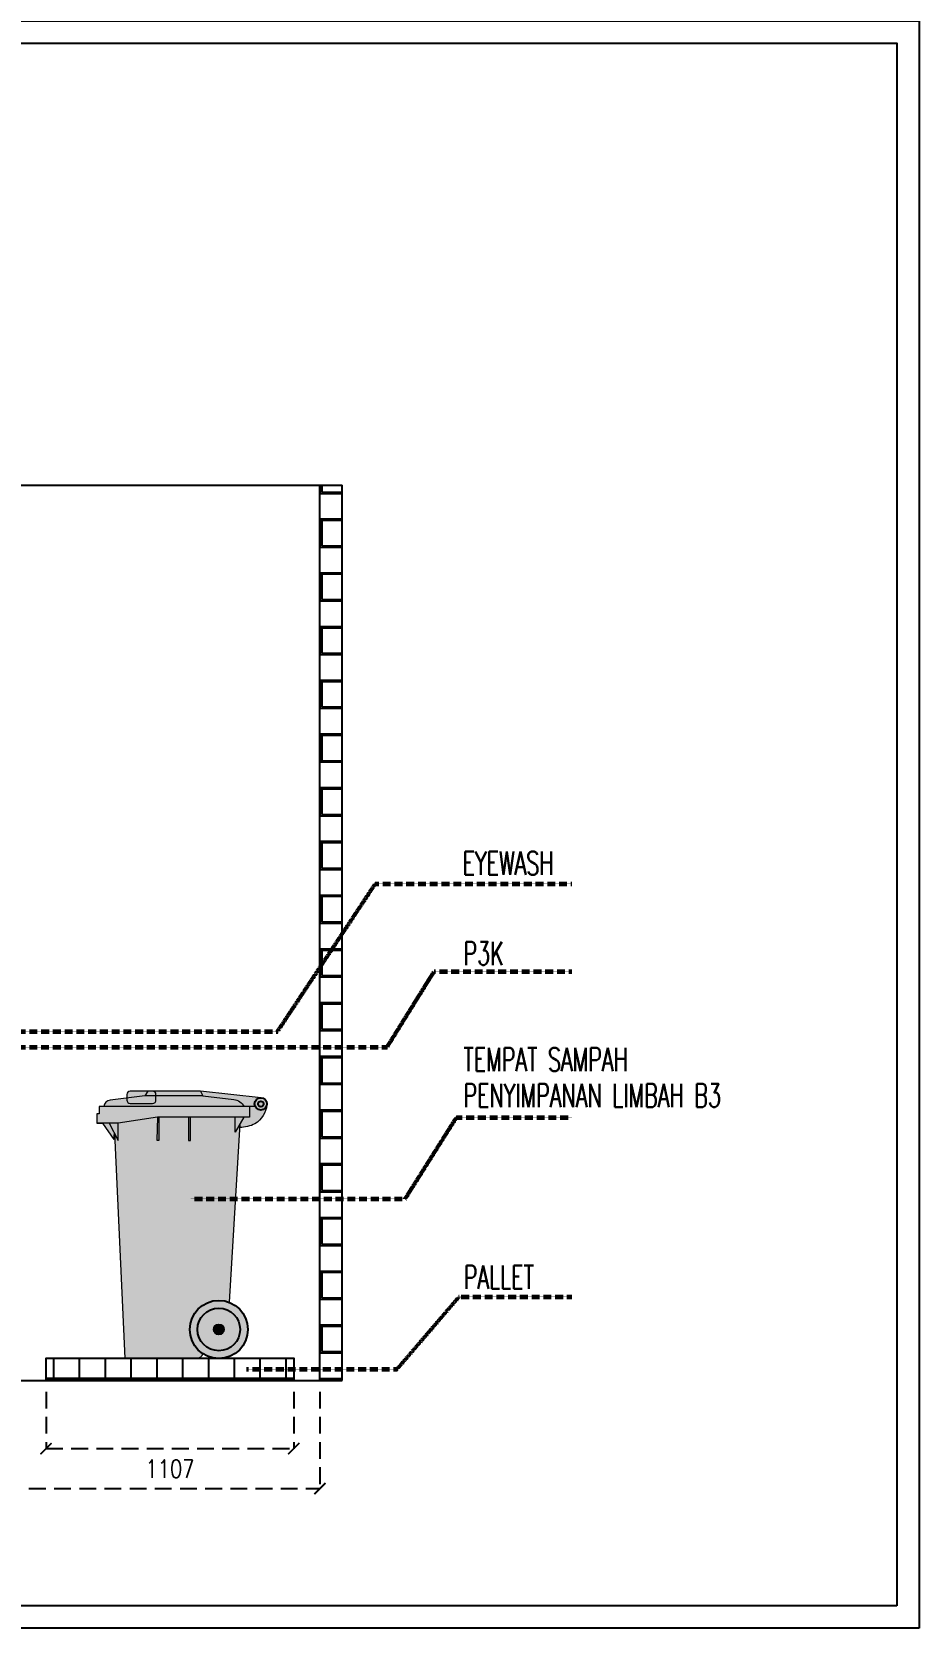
# Model space of a CAD drawing. Header units: inches. Extents: x -12025 to 97113, y -19657 to 37367.
# Drawn here: x 16296 to 20260, y 1143 to 8274 of the extents above; entities that cross this region are included whole.
import ezdxf
from ezdxf.enums import TextEntityAlignment as Align

# ---------------------------------------------------------------- set-up
doc = ezdxf.new("R2010")
doc.units = ezdxf.units.IN
doc.header["$MEASUREMENT"] = 0
doc.linetypes.add('( Hidden )', pattern=[0.375, 0.25, -0.125])
doc.layers.add('001_Dark_1 10', color=7, linetype='Continuous', lineweight=0)
doc.layers.add('Notes', color=50, linetype='( Hidden )', lineweight=60)
doc.layers.add('dwgmodels.com', color=250, linetype='Continuous')
doc.layers.add('dwgmodels.com_hatch', color=250, linetype='Continuous')
doc.styles.add('dD-RS', font='romans.shx', dxfattribs={"width": 0.8})
doc.styles.get("Standard").update_dxf_attribs({"font": 'arial.ttf'})
doc.dimstyles.new('Dimm', dxfattribs={"dimtxt": 0.1205, "dimasz": 0.1775, "dimexe": 0.18, "dimexo": 0.0625, "dimgap": 0.09, "dimtad": 2, "dimdec": 0, "dimzin": 0, "dimdsep": 46, "dimtxsty": 'Standard', "dimblk": 'ARCHTICK', "dimcen": 0.09, "dimdle": 0.1, "dimclrd": 1, "dimclre": 1, "dimclrt": 1, "dimadec": 0, "dimazin": 0, "dimtfac": 1, "dimtdec": 0, "dimtofl": 0, "dimtmove": 0, "dimatfit": 3, "dimldrblk": 'DOT', "dimfxl": 1, "dimtolj": 1, "dimtzin": 0, "dimarcsym": 0})

# ---------------------------------------------------------------- blocks, each defined once
blk = doc.blocks.new('_ArchTick')
at = {"color": 0, "linetype": 'ByBlock', "const_width": 0.15}
blk.add_lwpolyline([(-0.5, -0.5), (0.5, 0.5)], dxfattribs=at)
blk = doc.blocks.new('*D19')
at = {"color": 1, "linetype": '( Hidden )', "lineweight": -2, "ltscale": 300, "transparency": 16777216}
for p, q in [((16358.99532609375, 2199.2720785241), (16358.99532609375, 1944.726427792499)), ((17465.95977818302, 2199.2720785241), (17465.95977818302, 1944.726427792499)), ((16358.99532609375, 1944.906427792499), (17465.95977818302, 1944.906427792499))]:
    blk.add_line(p, q, dxfattribs=at)
at = {"layer": 'Defpoints', "color": 0, "linetype": '( Hidden )', "ltscale": 300, "transparency": 16777216}
for p in [(16358.99532609375, 2349.2720785241), (17465.95977818302, 2349.2720785241), (17465.95977818302, 1944.906427792499)]:
    blk.add_point(p, dxfattribs=at)
at = {"color": 1, "linetype": '( Hidden )', "lineweight": -2, "ltscale": 300, "transparency": 16777216, "xscale": 50, "yscale": 50, "zscale": 50, "rotation": 180}
blk.add_blockref('_ArchTick', (16358.99532609375, 1944.906427792499), dxfattribs=at)
at = {"color": 1, "linetype": '( Hidden )', "lineweight": -2, "ltscale": 300, "transparency": 16777216, "xscale": 50, "yscale": 50, "zscale": 50}
blk.add_blockref('_ArchTick', (17465.95977818302, 1944.906427792499), dxfattribs=at)
at = {"color": 1, "linetype": '( Hidden )', "ltscale": 300, "transparency": 16777216, "insert": (16912.47755213839, 1854.906427792499), "char_height": 80, "attachment_point": 5, "style": 'dD-RS'}
blk.add_mtext('\\A1;1107', dxfattribs=at)
blk = doc.blocks.new('_Dot')
at = {"color": 0, "linetype": 'ByBlock', "lineweight": -2}
blk.add_line((-0.5, 0), (-1, 0), dxfattribs=at)
at = {"color": 0, "linetype": 'ByBlock', "const_width": 0.5}
blk.add_lwpolyline([(-0.25, 0, 1), (0.25, 0, 1)], format="xyb", close=True, dxfattribs=at)
blk = doc.blocks.new('*D20')
at = {"color": 1, "linetype": '( Hidden )', "lineweight": -2, "ltscale": 300, "transparency": 16777216}
for p, q in [((13582.74356299023, 2199.2720785241), (13582.74356299023, 1766.283737209306)), ((17582.74356299023, 2199.2720785241), (17582.74356299023, 1766.283737209306)), ((13582.74356299023, 1766.463737209306), (17582.74356299023, 1766.463737209306))]:
    blk.add_line(p, q, dxfattribs=at)
at = {"layer": 'Defpoints', "color": 0, "linetype": '( Hidden )', "ltscale": 300, "transparency": 16777216}
for p in [(13582.74356299023, 2349.2720785241), (17582.74356299023, 2349.2720785241), (17582.74356299023, 1766.463737209306)]:
    blk.add_point(p, dxfattribs=at)
at = {"color": 1, "linetype": '( Hidden )', "lineweight": -2, "ltscale": 300, "transparency": 16777216, "xscale": 50, "yscale": 50, "zscale": 50, "rotation": 180}
blk.add_blockref('_ArchTick', (13582.74356299023, 1766.463737209306), dxfattribs=at)
at = {"color": 1, "linetype": '( Hidden )', "lineweight": -2, "ltscale": 300, "transparency": 16777216, "xscale": 50, "yscale": 50, "zscale": 50}
blk.add_blockref('_ArchTick', (17582.74356299023, 1766.463737209306), dxfattribs=at)
at = {"color": 1, "linetype": '( Hidden )', "ltscale": 300, "transparency": 16777216, "insert": (15582.74356299023, 1676.463737209306), "char_height": 80, "attachment_point": 5, "style": 'dD-RS'}
blk.add_mtext('\\A1;4000', dxfattribs=at)

msp = doc.modelspace()

# ---------------------------------------------------------------- hatches: boundary and pattern name
h = msp.add_hatch()
h.set_pattern_fill('AR-B816C', color=256, scale=15)
h.set_pattern_definition([(0, (-24886.81169300071, 5372.406427792498), (120, 120), [234.375, -5.625]), (0, (-25006.81169300071, 5378.031427792498), (120, 120), [234.375, -5.625]), (90, (-24886.81169300071, 5372.406427792498), (-120, 120), [-125.625, 114.375]), (90, (-24892.43669300071, 5372.406427792498), (-120, 120), [-125.625, 114.375])])
h.paths.add_polyline_path([(13585.86165352745, 7481.461095167959), (16980.16743892147, 7481.461095167959), (16980.16743892147, 7862.097023398332), (13585.86165352745, 7862.097023398332)], flags=9)
h.paths.add_polyline_path([(13582.74356299023, 6249.271153552867), (13482.74356299024, 6249.271153552867), (13482.74356299023, 2249.2720785241), (13582.74356299023, 2249.2720785241)])
h.paths.add_polyline_path([(17682.74356299023, 6249.271153552867), (17582.74356299023, 6249.271153552867), (17582.74356299023, 2249.2720785241), (17682.74356299023, 2249.2720785241)])
h.paths.add_polyline_path([(14732.74356299023, 2349.2720785241), (14802.80018649555, 2349.2720785241), (14802.80018649557, 6249.271153552867), (14732.74356299023, 6249.271153552867)])
at = {"true_color": 0x939598}
h = msp.add_hatch(dxfattribs=at)
h.set_pattern_fill('ANSI37', color=252, scale=922.4703767410516, angle=135)
h.set_pattern_definition([(180, (-24886.81169300071, 5372.406427792498), (-7.105427357601002e-15, -115.3087970926315), []), (270, (-24886.81169300071, 5372.406427792498), (115.3087970926315, -1.4210854715202e-14), [])])
h.paths.add_polyline_path([(17465.95977818302, 2249.2720785241), (17465.95977818302, 2349.2720785241), (16358.99532609375, 2349.2720785241), (16358.99532609375, 2249.2720785241)])
at = {"layer": 'dwgmodels.com_hatch'}
h = msp.add_hatch(color=82, dxfattribs=at)
h.dxf.hatch_style = 1
edge = h.paths.add_edge_path()
edge.add_line((16585.99769011565, 3398.397115951138), (16586.06139109351, 3440.136785787238))
edge.add_line((16586.06139109465, 3440.13678578773), (16596.61310066742, 3440.13678578773))
edge.add_line((16596.61310066734, 3440.13678578773), (16596.61310066734, 3472.734296810563))
edge.add_line((16596.61310066734, 3472.734296810881), (16617.35688642158, 3472.734296810881))
edge.add_arc((16649.54172888066, 3469.751584098902), 32.32275760469199, 457.0975799362362, 534.7052683686481, ccw=False)
edge.add_line((16645.54794309291, 3501.826657508689), (16720.03872631633, 3511.101779889318))
edge.add_line((16720.03872631733, 3511.101779889836), (16720.03872631733, 3526.701970174014))
edge.add_arc((16734.91513289868, 3526.701970172791), 14.87640657943427, 450, 540, ccw=False)
edge.add_line((16734.91513289868, 3541.578376752554), (17049.37729538394, 3541.578376752554))
edge.add_line((17049.37729538186, 3541.578376752554), (17319.59472257792, 3512.58332182357))
edge.add_arc((17318.48949480291, 3484.922254124251), 27.68313917722099, 351.5424460371258, 447.7119024948616, ccw=False)
edge.add_arc((17228.64429865131, 3495.444276976961), 118.1321643737539, 302.7556066058005, 352.9037843608074, ccw=False)
edge.add_arc((17218.87893392176, 3545.231993165282), 166.3438853714127, 271.8392869643055, 296.29208100856135, ccw=False)
edge.add_line((17224.21792392899, 3378.973810252008), (17177.47509320304, 2598.544654348681))
edge.add_arc((17130.98768711353, 2477.28329887234), 129.8668366318119, 429.0249055073631, 596.5912320255744)
edge.add_arc((17033.23448238936, 2376.272053537819), 27.26977737150322, 278.0663753127494, 344.261474057482, ccw=False)
edge.add_line((17037.06098302835, 2349.2720785241), (16711.75149414047, 2349.2720785241))
edge.add_line((16711.75149414136, 2349.2720785241), (16664.43707714546, 3354.036314175752))
edge.add_line((16664.4370771441, 3354.036314176585), (16661.93445073556, 3326.190825369516))
edge.add_line((16661.93445073572, 3326.190825368289), (16611.02158449275, 3398.397115950676))
edge.add_line((16611.02158449184, 3398.397115951138), (16585.99769011558, 3398.397115951138))
edge.add_line((16585.99769011565, 3398.397115951138), (16611.02158449075, 3398.397115951138))
edge.add_line((16611.02158449184, 3398.397115951138), (16585.99769011558, 3398.397115951138))
at = {"layer": 'dwgmodels.com_hatch', "true_color": 0x333838}
h = msp.add_hatch(color=250, dxfattribs=at)
h.dxf.hatch_style = 1
h.paths.add_polyline_path([(17153.29015068805, 2477.28329887234, -1), (17108.68522354063, 2477.28329887234, -1)], flags=0)
h.paths.add_polyline_path([(17260.85452374641, 2477.28329887234, -1), (17001.12085048226, 2477.28329887234, -0.5259867077085008), (17177.47509320172, 2598.544654349109, -0.310627405793922)])
h.paths.add_polyline_path([(17035.96794344526, 2477.28329887234, 1), (17226.00743078182, 2477.28329887234, 1)], flags=16)
h.paths.add_polyline_path([(17108.68522354063, 2477.28329887234, 1), (17153.29015068805, 2477.28329887234, 1)], flags=0)
at = {"layer": 'dwgmodels.com_hatch', "true_color": 0x465850}
h = msp.add_hatch(color=251, dxfattribs=at)
h.dxf.hatch_style = 1
h.paths.add_polyline_path([(17035.96794344526, 2477.28329887234, -1), (17226.00743078182, 2477.28329887234, -1)])
h.paths.add_polyline_path([(17153.29015068805, 2477.28329887234, 1), (17108.68522354063, 2477.28329887234, 1)], flags=16)
at = {"layer": 'dwgmodels.com_hatch', "true_color": 0x333838}
h = msp.add_hatch(color=250, dxfattribs=at)
h.dxf.hatch_style = 1
h.paths.add_polyline_path([(17153.29015068805, 2477.28329887234, -1), (17108.68522354063, 2477.28329887234, -1)])

# ---------------------------------------------------------------- linework, layer by layer
for p, q in [((13482.74356299024, 6249.271153552867), (17682.74356299023, 6249.271153552867)), ((17582.74356299023, 2249.2720785241), (17582.74356299023, 6249.271153552867)), ((17682.74356299022, 2249.2720785241), (17682.74356299023, 6249.271153552867)), ((13482.74356299023, 2249.2720785241), (17682.74356299022, 2249.2720785241))]:
    msp.add_line(p, q)
for points in [[(20259.79310489402, 1143.237754761474), (10760.92136120355, 1143.237754761474), (10760.92136120355, 8324.007553100482), (20259.79310489402, 8324.007553100484)], [(20159.79310489402, 1243.237754761474), (10860.92136120355, 1243.237754761474), (10860.92136120355, 8224.007553100484), (20159.79310489402, 8224.007553100484)]]:
    msp.add_lwpolyline(points, close=True)
msp.add_lwpolyline([(17465.95977818302, 2249.2720785241), (16358.99532609375, 2249.2720785241), (16358.99532609375, 2349.2720785241), (17465.95977818302, 2349.2720785241), (17465.95977818302, 2249.2720785241)])
at = {"layer": '001_Dark_1 10'}
for points in [[(17059.62735578776, 3521.131400314798), (16800.58906843724, 3521.131400314798), (16645.54794309291, 3501.826657508689, 0.3521932981468315), (16617.35688642154, 3472.734296810881, -0.9116106419023005)], [(17049.37729538186, 3541.578376752554), (17059.62735578776, 3521.131400314798), (17198.10472051179, 3505.139502119435, -0.2432961212994665), (17243.54856067611, 3472.734296810881)], [(17345.87158240307, 3480.850709788627, -0.2223730842568741), (17292.56050565458, 3396.096772016479, -0.107102164681985), (17224.21792392899, 3378.973810252008, 0.03684539769251843)], [(16640.83550324206, 3398.397115951138), (16681.92264756477, 3321.276082444796), (16681.92264756477, 3398.397115951138), (16585.99769011565, 3398.397115951138), (16611.02158449184, 3398.397115951138), (16661.93445073572, 3326.190825368289), (16664.4370771441, 3354.036314176585), (16711.75149414136, 2349.2720785241), (17037.06098302835, 2349.2720785241, 0.297139700883871), (17059.48190424, 2368.875189062917)]]:
    msp.add_lwpolyline(points, format="xyb", dxfattribs=at)
msp.add_lwpolyline([(16835.29002999738, 3541.578376752554), (16734.91513289868, 3541.578376752554, 0.4142135623730951), (16720.03872631733, 3526.701970172791), (16720.03872631733, 3502.358774215141, 0.4142135623730951), (16734.91513289868, 3487.482367635379), (16835.29002999738, 3487.482367635379, 0.4142135623730951), (16850.16643657714, 3502.358774215141), (16850.16643657714, 3526.701970172791, 0.4142135623730951)], format="xyb", close=True, dxfattribs=at)
for points in [[(17319.59472257905, 3512.583321822953), (17049.37729538186, 3541.578376752554), (16734.91045468851, 3541.578376752554)], [(16813.5119726192, 3541.578376752554), (16800.58906843724, 3521.131400314798)], [(17293.63371295592, 3472.734296810881), (16596.61310066734, 3472.734296810881), (16596.61310066734, 3440.13678578773), (16586.06139109465, 3440.13678578773), (16585.99769011565, 3398.397115951138)], [(17267.65809565631, 3472.734296810881), (17267.65809565631, 3425.793021118971), (16856.38182054586, 3425.793021118971), (16681.92264756477, 3398.397115951138)], [(16856.38182054586, 3425.793021118971), (16854.41492230716, 3322.361860898476), (16863.84802235528, 3322.361860898476), (16863.84802235528, 3425.793021118971)], [(16995.45655945315, 3425.793021118971), (16995.45655945315, 3321.09897660674), (17004.33708898941, 3321.09897660674), (17004.33708898941, 3425.793021118971)], [(17242.43068749936, 3425.793021118971), (17203.3739549597, 3358.6341177258), (17203.3739549597, 3425.793021118971)], [(17225.25299547085, 3396.255605043149), (17177.47509320172, 2598.544654349109)]]:
    msp.add_lwpolyline(points, dxfattribs=at)
at = {"layer": 'dwgmodels.com', "color": 0}
for centre, radius in [((17318.48949480291, 3484.922254124251), 27.68313917722109), ((17318.48949480291, 3484.922254124251), 12.34614961859267), ((17130.98768711353, 2477.28329887234), 129.8668366318119), ((17130.98768711353, 2477.28329887234), 95.01974366884451), ((17130.98768711353, 2477.28329887234), 22.30246357328949)]:
    msp.add_circle(centre, radius, dxfattribs=at)
at = {"layer": 'Notes'}
for points in [[(15917.31357770638, 3808.906427792499), (17393.81265567445, 3808.906427792499), (17830.16353365806, 4467.551906980391), (18708.20926012562, 4467.551906980391)], [(15174.44084979691, 3738.667545416298), (17882.82679427593, 3738.667545416298), (18093.47878512977, 4076.809779114112), (18708.20926012562, 4076.809779114112)], [(17005.5455938603, 3061.416524528169), (17964.25004569084, 3061.416524528169), (18193.50340057226, 3424.822979514218), (18708.20926012562, 3424.822979514218)], [(17254.5735675587, 2299.247140908272), (17927.00139699705, 2299.247140908272), (18204.53837540668, 2622.872086346622), (18708.20926012562, 2622.872086346622)]]:
    msp.add_lwpolyline(points, dxfattribs=at)

# ---------------------------------------------------------------- texts
at = {"style": 'dD-RS', "width": 0.65}
for s, p in [('EYEWASH', (18220.28950498769, 4560.374934989558)), ('P3K', (18224.30458128229, 4157.262648407872)), ('TEMPAT SAMPAH ', (18223.84011680782, 3683.477776104941)), ('PENYIMPANAN LIMBAH B3', (18223.84011680782, 3523.023523472053)), ('PALLET', (18225.3968615105, 2710.89567174593))]:
    msp.add_text(s, height=104.3111106989966, dxfattribs=at).set_placement(p, align=Align.MIDDLE_LEFT)

# ---------------------------------------------------------------- dimensions: what is measured, and where the dimension line sits
at = {"color": 1, "linetype": '( Hidden )', "ltscale": 300}
for base, p1, p2, picture, middle in [((17582.74356299023, 1766.463737209306), (13582.74356299023, 2349.2720785241), (17582.74356299023, 2349.2720785241), '*D20', (15582.74356299023, 1676.463737209306)), ((17465.95977818302, 1944.906427792499), (16358.99532609375, 2349.2720785241), (17465.95977818302, 2349.2720785241), '*D19', (16912.47755213839, 1854.906427792499))]:
    dim = msp.add_linear_dim(base=base, p1=p1, p2=p2, dimstyle='Dimm', override={"dimtxt": 80, "dimasz": 50, "dimexo": 150, "dimgap": 50, "dimtxsty": 'dD-RS', "dimdle": 0}, dxfattribs=at)
    dim.commit()
    dim.dimension.update_dxf_attribs({"geometry": picture, "text_midpoint": middle})

doc.saveas('drawing.dxf')
